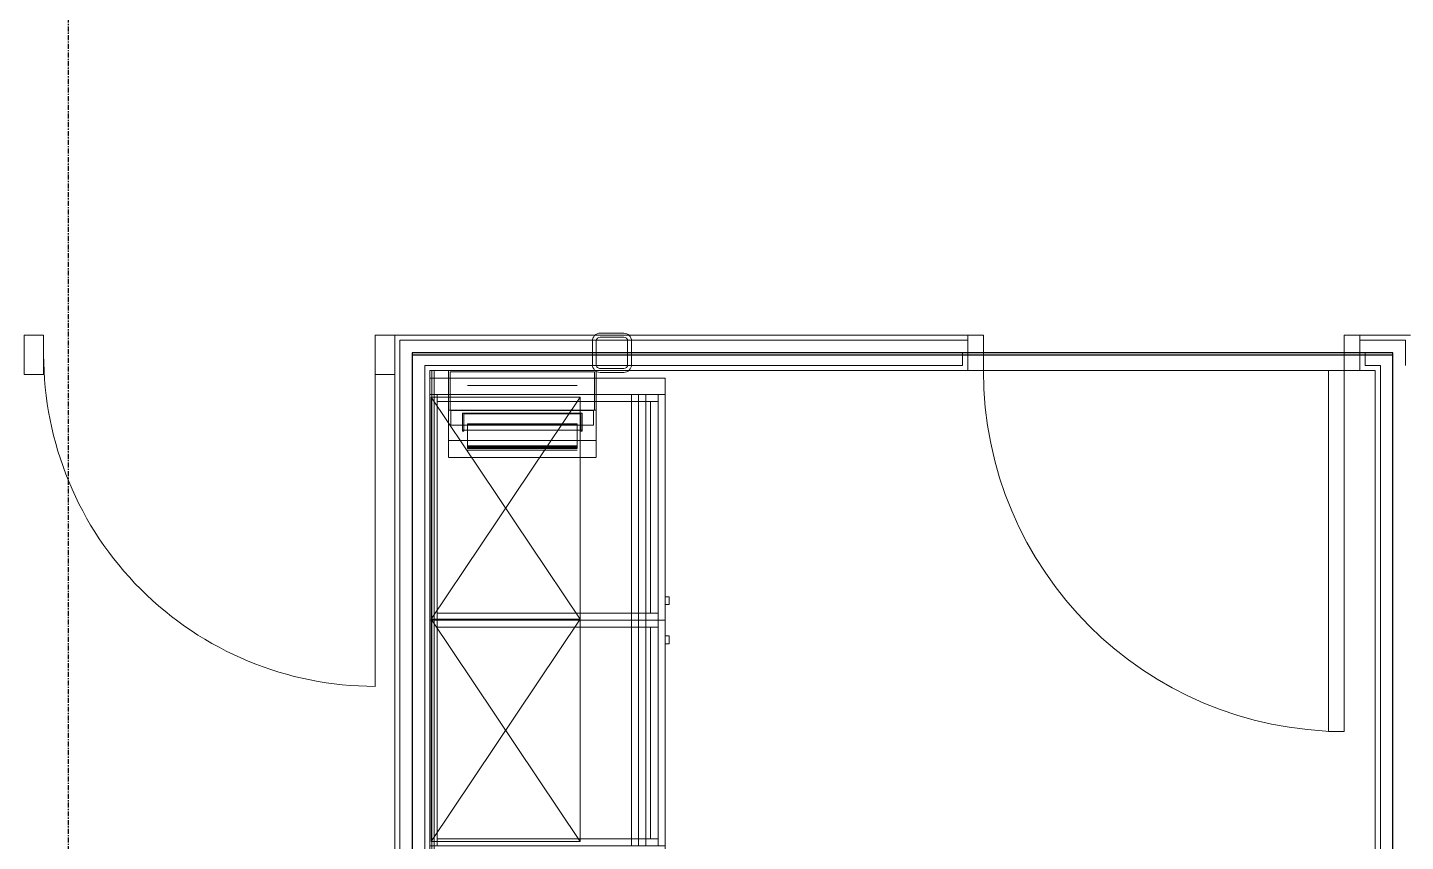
# Model space of a CAD drawing. Header units: millimetres. Extents: x -637480 to 299894, y -125373 to 39000.
# Drawn here: x 242584 to 246097, y 5801 to 7875 of the extents above; entities that cross this region are included whole.
import ezdxf

# ---------------------------------------------------------------- set-up
doc = ezdxf.new("R2010")
doc.units = ezdxf.units.MM
doc.linetypes.add('Xref building Toll$0$Grid Line', pattern=[22.225, 12.7, -3.175, 3.175, -3.175])
for name, color, linetype, lineweight in [('AM_BOR', 4, 'Continuous', 25), ('Xref building Toll$0$A-DOOR', 31, 'Continuous', 9), ('Xref building Toll$0$A-DOOR-HDLN', 31, 'Continuous', 9), ('Xref building Toll$0$A-FLOR', 192, 'Continuous', 25), ('Xref building Toll$0$A-GENM', 13, 'Continuous', 9), ('Xref building Toll$0$A-GLAZ-CWMG', 51, 'Continuous', 9), ('Xref building Toll$0$A-WALL', 113, 'Continuous', 9), ('Xref building Toll$0$I-FURN', 30, 'Continuous', 9), ('Xref building Toll$0$I-FURN-HDLN', 30, 'Continuous', 9), ('Xref building Toll$0$S-COLS', 52, 'Continuous', 9)]:
    doc.layers.add(name, color=color, linetype=linetype, lineweight=lineweight)
doc.layers.add('Xref building Toll$0$S-GRID', color=8, linetype='Continuous')

# ---------------------------------------------------------------- blocks, each defined once
blk = doc.blocks.new('Xref building Toll$0$Toll Grids')
at = {"layer": 'Xref building Toll$0$S-GRID', "linetype": 'Xref building Toll$0$Grid Line'}
blk.add_line((242688, -125373.3), (242688, 36031.5), dxfattribs=at)
blk = doc.blocks.new('Xref building Toll$0$IVS-FURNITURE-Table Cabinet Frame1 - D600 H900 THK18_18 2-1902102-MASTER GROUND FLOOR')
at = {"layer": 'Xref building Toll$0$I-FURN'}
for p, q in [((2079.1, 600), (-2079.1, 600)), ((-2079.1, 600), (-2079.1, 600)), ((-2079.1, 600), (2079.1, 600)), ((-2079.1, 600), (-2079.1, 0)), ((-2079.1, 600), (-2079.1, 0)), ((2079.1, 0), (-2079.1, 0)), ((-2079.1, 0), (-2079.1, 0)), ((-2079.1, 0), (2079.1, 0))]:
    blk.add_line(p, q, dxfattribs=at)
blk = doc.blocks.new('Xref building Toll$0$IVS-FURNITURE-Table Cabinet 2 Adjustable Shelf-No Table Top _ Back Panel-Rectangle Handle - W575 D600 H900-704863-MASTER GROUND FLOOR')
at = {"layer": 'Xref building Toll$0$I-FURN'}
for p, q in [((287.5, 0), (-287.5, 0)), ((-287.5, 0), (-287.5, -18)), ((-287.5, -18), (-287.5, 0)), ((-287.5, 0), (287.5, 0)), ((-287.5, 0), (-287.5, 0)), ((287.5, 0), (-287.5, 0)), ((-287.5, 0), (-287.5, -582)), ((-287.5, -582), (-287.5, 0)), ((-287.5, 0), (287.5, 0)), ((-287.5, 0), (-287.5, 0)), ((287.5, -18), (287.5, 0)), ((287.5, 0), (287.5, -18)), ((287.5, 0), (287.5, 0)), ((287.5, -582), (287.5, 0)), ((287.5, 0), (287.5, -582)), ((287.5, 0), (287.5, 0)), ((-287.5, -18), (287.5, -18)), ((287.5, -18), (-287.5, -18)), ((-287.5, -18), (-287.5, -18)), ((269.5, -18), (-269.5, -18)), ((-269.5, -18), (-269.5, -562)), ((-269.5, -562), (-269.5, -18)), ((-269.5, -18), (269.5, -18)), ((-269.5, -18), (-269.5, -18)), ((269.5, -18), (-269.5, -18)), ((-269.5, -18), (-269.5, -562)), ((-269.5, -562), (-269.5, -18)), ((-269.5, -18), (269.5, -18)), ((-269.5, -18), (-269.5, -18)), ((269.5, -18), (-269.5, -18)), ((-269.5, -18), (-269.5, -18)), ((-269.5, -18), (269.5, -18)), ((-269.5, -582), (-269.5, -18)), ((-269.5, -582), (-269.5, -18)), ((269.5, -562), (269.5, -18)), ((269.5, -18), (269.5, -562)), ((269.5, -18), (269.5, -18)), ((269.5, -562), (269.5, -18)), ((269.5, -18), (269.5, -562)), ((269.5, -18), (269.5, -18)), ((269.5, -18), (269.5, -18)), ((269.5, -18), (269.5, -582)), ((269.5, -582), (269.5, -18)), ((287.5, -18), (287.5, -18)), ((287.5, -514), (-287.5, -514)), ((-287.5, -514), (-287.5, -532)), ((-287.5, -532), (-287.5, -514)), ((-287.5, -514), (287.5, -514)), ((-287.5, -514), (-287.5, -514)), ((287.5, -532), (287.5, -514)), ((287.5, -514), (287.5, -532)), ((287.5, -514), (287.5, -514)), ((-287.5, -532), (287.5, -532)), ((287.5, -532), (-287.5, -532)), ((-287.5, -532), (-287.5, -532)), ((287.5, -532), (-287.5, -532)), ((-287.5, -532), (-287.5, -550)), ((-287.5, -550), (-287.5, -532)), ((-287.5, -532), (287.5, -532)), ((-287.5, -532), (-287.5, -532)), ((-287.5, -550), (287.5, -550)), ((287.5, -550), (-287.5, -550)), ((-287.5, -550), (-287.5, -550)), ((-269.5, -562), (269.5, -562)), ((269.5, -562), (-269.5, -562)), ((-269.5, -562), (-269.5, -562)), ((-269.5, -562), (269.5, -562)), ((269.5, -562), (-269.5, -562)), ((-269.5, -562), (-269.5, -562)), ((269.5, -562), (269.5, -562)), ((269.5, -562), (269.5, -562)), ((287.5, -532), (287.5, -532)), ((287.5, -550), (287.5, -532)), ((287.5, -532), (287.5, -550)), ((287.5, -532), (287.5, -532)), ((287.5, -550), (287.5, -550)), ((-287.5, -582), (287.5, -582)), ((287.5, -582), (-287.5, -582)), ((-287.5, -582), (-287.5, -582)), ((287.5, -582), (-287.5, -582)), ((-287.5, -582), (-287.5, -582)), ((-287.5, -582), (287.5, -582)), ((-287.5, -582), (-287.5, -600)), ((-287.5, -582), (-287.5, -600)), ((-269.5, -582), (269.5, -582)), ((269.5, -582), (-269.5, -582)), ((-269.5, -582), (-269.5, -582)), ((269.5, -582), (269.5, -582)), ((287.5, -582), (287.5, -582)), ((287.5, -582), (287.5, -582)), ((287.5, -600), (287.5, -582)), ((287.5, -582), (287.5, -600)), ((287.5, -600), (-287.5, -600)), ((-287.5, -600), (-287.5, -600)), ((-287.5, -600), (287.5, -600)), ((247.5, -600), (227.5, -600)), ((227.5, -600), (227.5, -600)), ((227.5, -600), (247.5, -600)), ((227.5, -600), (227.5, -610)), ((227.5, -600), (227.5, -610)), ((247.5, -610), (227.5, -610)), ((227.5, -610), (227.5, -610)), ((227.5, -610), (247.5, -610)), ((247.5, -600), (247.5, -600)), ((247.5, -610), (247.5, -600)), ((247.5, -600), (247.5, -610)), ((247.5, -610), (247.5, -610)), ((287.5, -600), (287.5, -600))]:
    blk.add_line(p, q, dxfattribs=at)
blk = doc.blocks.new('Xref building Toll$0$IVS-FURNITURE-Hung Cabinet 2 Adjustable Shelves - D380 W566 H900 A 2-744014-MASTER GROUND FLOOR')
at = {"layer": 'Xref building Toll$0$I-FURN-HDLN'}
for p, q in [((-283, 380), (283, 0)), ((-283, 0), (283, 380)), ((283, 380), (-283, 380)), ((-283, 380), (-283, 0)), ((283, 0), (283, 380)), ((-283, 0), (283, 0))]:
    blk.add_line(p, q, dxfattribs=at)
blk = doc.blocks.new('Xref building Toll$0$IVS-FURNITURE-Table Cabinet 2 Adjustable Shelf-No Table Top _ Back Panel-Rectangle Handle - W575 D600 H900-1108473-MASTER GROUND FLOOR')
at = {"layer": 'Xref building Toll$0$I-FURN'}
for p, q in [((287.5, 600), (-287.5, 600)), ((-287.5, 600), (-287.5, 600)), ((-287.5, 600), (287.5, 600)), ((-287.5, 600), (-287.5, 582)), ((-287.5, 600), (-287.5, 582)), ((247.5, 610), (227.5, 610)), ((227.5, 610), (227.5, 610)), ((227.5, 610), (247.5, 610)), ((227.5, 610), (227.5, 600)), ((227.5, 610), (227.5, 600)), ((247.5, 600), (227.5, 600)), ((227.5, 600), (227.5, 600)), ((227.5, 600), (247.5, 600)), ((247.5, 610), (247.5, 610)), ((247.5, 600), (247.5, 610)), ((247.5, 610), (247.5, 600)), ((247.5, 600), (247.5, 600)), ((287.5, 600), (287.5, 600)), ((287.5, 582), (287.5, 600)), ((287.5, 600), (287.5, 582)), ((287.5, 582), (-287.5, 582)), ((-287.5, 582), (-287.5, 0)), ((-287.5, 0), (-287.5, 582)), ((-287.5, 582), (287.5, 582)), ((-287.5, 582), (-287.5, 582)), ((287.5, 582), (-287.5, 582)), ((-287.5, 582), (-287.5, 582)), ((-287.5, 582), (287.5, 582)), ((-269.5, 582), (-269.5, 582)), ((-269.5, 582), (269.5, 582)), ((269.5, 582), (-269.5, 582)), ((-269.5, 18), (-269.5, 582)), ((-269.5, 18), (-269.5, 582)), ((269.5, 582), (269.5, 582)), ((269.5, 582), (269.5, 18)), ((269.5, 18), (269.5, 582)), ((287.5, 0), (287.5, 582)), ((287.5, 582), (287.5, 0)), ((287.5, 582), (287.5, 582)), ((287.5, 582), (287.5, 582)), ((287.5, 550), (-287.5, 550)), ((-287.5, 550), (-287.5, 532)), ((-287.5, 532), (-287.5, 550)), ((-287.5, 550), (287.5, 550)), ((-287.5, 550), (-287.5, 550)), ((287.5, 532), (-287.5, 532)), ((-287.5, 532), (-287.5, 514)), ((-287.5, 514), (-287.5, 532)), ((-287.5, 532), (287.5, 532)), ((-287.5, 532), (-287.5, 532)), ((-287.5, 532), (287.5, 532)), ((287.5, 532), (-287.5, 532)), ((-287.5, 532), (-287.5, 532)), ((269.5, 562), (-269.5, 562)), ((-269.5, 562), (-269.5, 18)), ((-269.5, 18), (-269.5, 562)), ((-269.5, 562), (269.5, 562)), ((-269.5, 562), (-269.5, 562)), ((269.5, 562), (-269.5, 562)), ((-269.5, 562), (-269.5, 18)), ((-269.5, 18), (-269.5, 562)), ((-269.5, 562), (269.5, 562)), ((-269.5, 562), (-269.5, 562)), ((269.5, 18), (269.5, 562)), ((269.5, 562), (269.5, 18)), ((269.5, 562), (269.5, 562)), ((269.5, 18), (269.5, 562)), ((269.5, 562), (269.5, 18)), ((269.5, 562), (269.5, 562)), ((287.5, 532), (287.5, 550)), ((287.5, 550), (287.5, 532)), ((287.5, 550), (287.5, 550)), ((287.5, 514), (287.5, 532)), ((287.5, 532), (287.5, 514)), ((287.5, 532), (287.5, 532)), ((287.5, 532), (287.5, 532)), ((-287.5, 514), (287.5, 514)), ((287.5, 514), (-287.5, 514)), ((-287.5, 514), (-287.5, 514)), ((287.5, 514), (287.5, 514)), ((287.5, 18), (-287.5, 18)), ((-287.5, 18), (-287.5, 0)), ((-287.5, 0), (-287.5, 18)), ((-287.5, 18), (287.5, 18)), ((-287.5, 18), (-287.5, 18)), ((-287.5, 0), (287.5, 0)), ((287.5, 0), (-287.5, 0)), ((-287.5, 0), (-287.5, 0)), ((-287.5, 0), (287.5, 0)), ((287.5, 0), (-287.5, 0)), ((-287.5, 0), (-287.5, 0)), ((-269.5, 18), (269.5, 18)), ((269.5, 18), (-269.5, 18)), ((-269.5, 18), (-269.5, 18)), ((-269.5, 18), (269.5, 18)), ((269.5, 18), (-269.5, 18)), ((-269.5, 18), (-269.5, 18)), ((269.5, 18), (-269.5, 18)), ((-269.5, 18), (-269.5, 18)), ((-269.5, 18), (269.5, 18)), ((269.5, 18), (269.5, 18)), ((269.5, 18), (269.5, 18)), ((269.5, 18), (269.5, 18)), ((287.5, 0), (287.5, 18)), ((287.5, 18), (287.5, 0)), ((287.5, 18), (287.5, 18)), ((287.5, 0), (287.5, 0)), ((287.5, 0), (287.5, 0))]:
    blk.add_line(p, q, dxfattribs=at)
blk = doc.blocks.new('Xref building Toll$0$SHS-Square Hollow Section-Column - 100x100SHS-V215-MASTER GROUND FLOOR')
at = {"layer": 'Xref building Toll$0$S-COLS', "lineweight": 18}
for p, q in [((-30, 50), (30, 50)), ((30, 40), (-30, 40)), ((-50, -30), (-50, 30)), ((-40, 30), (-40, -30)), ((40, -30), (40, 30)), ((50, 30), (50, -30)), ((-30, -40), (30, -40)), ((30, -50), (-30, -50))]:
    blk.add_line(p, q, dxfattribs=at)
for centre, radius, start, end in [((-30, 30), 20, 90, 180), ((-30, 30), 10, 90, 180), ((30, 30), 20, 0, 90), ((30, 30), 10, 360, 90), ((-30, -30), 20, 180, 270), ((-30, -30), 10, 180, 270), ((30, -30), 10, 270, 360), ((30, -30), 20, 270, 0)]:
    blk.add_arc(centre, radius, start, end, dxfattribs=at)
blk = doc.blocks.new('Xref building Toll$0$Enmotion_Paper_Towel_Dispenser_14358 - Enmotion_Paper_Towel_Dispenser_14358-2119212-MASTER GROUND FLOOR')
at = {"layer": 'Xref building Toll$0$A-GENM'}
for p, q in [((188, 266.4), (-188, 266.4)), ((139.7, 248.3), (-139.7, 248.3)), ((-188, 223.2), (-188, 211.8)), ((-188, 223.2), (188, 223.2)), ((-188, 211.8), (-188, 146)), ((-139.7, 237.3), (-139.7, 243.9)), ((-139.7, 243.9), (139.7, 243.9)), ((-139.7, 242.3), (-139.7, 239.4)), ((-139.7, 242.3), (139.7, 242.3)), ((139.7, 240.1), (-139.7, 240.1)), ((-139.7, 240.1), (-139.7, 238.5)), ((-139.7, 240.1), (139.7, 240.1)), ((-139.7, 239.4), (-139.7, 237.3)), ((-139.7, 239.4), (139.7, 239.4)), ((-139.7, 238.5), (139.7, 238.5)), ((139.7, 237.3), (-139.7, 237.3)), ((139.7, 243.9), (139.7, 237.3)), ((139.7, 239.4), (139.7, 242.3)), ((139.7, 238.5), (139.7, 240.1)), ((139.7, 237.3), (139.7, 239.4)), ((188, 211.8), (188, 223.2)), ((188, 146), (188, 211.8)), ((182.5, 184.8), (-181.6, 184.8)), ((-181.6, 146.7), (-181.6, 184.8)), ((-181.6, 184.8), (-181.6, 146.7)), ((-149.2, 199.5), (-152.4, 199.5)), ((-152.4, 153.7), (-152.4, 199.3)), ((-152.4, 199.3), (-152.4, 196.8)), ((-152.4, 199.3), (-149.2, 199.3)), ((-152.4, 196.8), (-152.4, 153.7)), ((-152.4, 196.8), (152.4, 196.8)), ((-149.2, 199.3), (-149.2, 197.3)), ((-149.2, 155.2), (-149.2, 199.3)), ((-149.2, 197.3), (149.2, 197.3)), ((-149.2, 155.2), (-149.2, 197.3)), ((-139.7, 182.8), (139.7, 182.8)), ((-139.7, 181.2), (139.7, 181.2)), ((152.4, 199.5), (149.2, 199.5)), ((149.2, 197.3), (149.2, 199.3)), ((149.2, 199.3), (152.4, 199.3)), ((149.2, 199.3), (149.2, 155.2)), ((149.2, 197.3), (149.2, 155.2)), ((152.4, 196.8), (152.4, 199.3)), ((152.4, 199.3), (152.4, 153.7)), ((152.4, 153.7), (152.4, 196.8)), ((182.5, 146.7), (182.5, 184.8)), ((182.5, 184.8), (182.5, 146.7)), ((-188, 146), (-188, 146)), ((-188, 146), (-188, 45)), ((-188, 45), (-188, 146)), ((188, 146), (-188, 146)), ((-188, 146), (188, 146)), ((-188, 146), (-188, 146)), ((188, 146), (-188, 146)), ((-188, 146), (188, 146)), ((184.2, 146), (-184.1, 146)), ((-184.1, 146), (-184.1, 146)), ((-184.1, 146), (-184.1, 146)), ((-184.1, 146), (184.2, 146)), ((-184.1, 48.2), (-184.1, 146)), ((-184.1, 146), (-184.1, 48.2)), ((-181.6, 146.7), (182.5, 146.7)), ((152.4, 153.7), (-152.4, 153.7)), ((149.2, 155.2), (-149.2, 155.2)), ((184.2, 146), (184.2, 146)), ((184.2, 146), (184.2, 146)), ((184.2, 48.2), (184.2, 146)), ((184.2, 146), (184.2, 48.2)), ((188, 146), (188, 45)), ((188, 45), (188, 146)), ((188, 146), (188, 146)), ((188, 146), (188, 146)), ((-139.7, 83.2), (139.7, 83.2)), ((-188, 45), (-188, 45)), ((-188, 45), (188, 45)), ((-188, 45), (188, 45)), ((-184.1, 48.2), (-184.1, 48.2)), ((-184.1, 48.2), (184.2, 48.2)), ((184.2, 48.2), (-184.1, 48.2)), ((184.2, 48.2), (184.2, 48.2)), ((188, 45), (188, 45))]:
    blk.add_line(p, q, dxfattribs=at)
for points, knots in [([(-188, 146), (-188, 173.5), (-188, 223.3), (-188, 256.8), (-188, 271.9), (-188, 252.4), (-188, 231.6), (-188, 223.2)], [-1.101839, -1.101839, -1.101839, -1.101839, -0.955797, -0.755895, -0.557555, -0.305616, 0, 0, 0, 0]), ([(188, 223.2), (188, 231.6), (188, 252.4), (188, 271.9), (188, 256.8), (188, 223.3), (188, 173.5), (188, 146)], [0, 0, 0, 0, 0.305616, 0.557555, 0.755895, 0.955797, 1.101839, 1.101839, 1.101839, 1.101839]), ([(-139.7, 243.9), (-139.7, 223.1), (-139.7, 201.2), (-139.7, 194), (-139.7, 182.3), (-139.7, 182.3), (-139.7, 190), (-139.7, 209.4), (-139.7, 231), (-139.7, 240.1), (-139.7, 240.1)], [-1.260979, -1.260979, -1.260979, -1.260979, -1.079892, -0.913213, -0.748802, -0.597274, -0.494716, -0.41326, -0.222367, 0, 0, 0, 0]), ([(-139.7, 238.5), (-139.7, 238.5), (-139.7, 237.6), (-139.7, 234.5), (-139.7, 231), (-139.7, 228.5), (-139.7, 226.3), (-139.7, 224), (-139.7, 220.9), (-139.7, 216.9), (-139.7, 212.8), (-139.7, 208.4), (-139.7, 203.6), (-139.7, 199.2), (-139.7, 195.7), (-139.7, 193.2), (-139.7, 190.9), (-139.7, 188.2), (-139.7, 185.7), (-139.7, 183.6), (-139.7, 182.1), (-139.7, 181.3), (-139.7, 181.1), (-139.7, 181.5), (-139.7, 182.5), (-139.7, 183.9), (-139.7, 185.8), (-139.7, 187.8), (-139.7, 190), (-139.7, 192), (-139.7, 193.8), (-139.7, 195.8), (-139.7, 198), (-139.7, 200.9), (-139.7, 204.5), (-139.7, 209.2), (-139.7, 215.1), (-139.7, 222.4), (-139.7, 231.3), (-139.7, 238.4), (-139.7, 242.3)], [0, 0, 0, 0, 0.068161, 0.136322, 0.170403, 0.204483, 0.221523, 0.238564, 0.272644, 0.306725, 0.340805, 0.374886, 0.408966, 0.443047, 0.460087, 0.477127, 0.494168, 0.511208, 0.545288, 0.579369, 0.613449, 0.64753, 0.68161, 0.715691, 0.749771, 0.783852, 0.817932, 0.852013, 0.886093, 0.920174, 0.954255, 0.988335, 1.022416, 1.056496, 1.090577, 1.124657, 1.158738, 1.192818, 1.226899, 1.260979, 1.260979, 1.260979, 1.260979]), ([(139.7, 240.1), (139.7, 240.1), (139.7, 231), (139.7, 209.4), (139.7, 190), (139.7, 182.3), (139.7, 182.3), (139.7, 194), (139.7, 201.2), (139.7, 223.1), (139.7, 243.9)], [0, 0, 0, 0, 0.222367, 0.41326, 0.494716, 0.597274, 0.748802, 0.913213, 1.079892, 1.260979, 1.260979, 1.260979, 1.260979]), ([(139.7, 242.3), (139.7, 238.4), (139.7, 231.3), (139.7, 222.4), (139.7, 215.1), (139.7, 209.2), (139.7, 204.5), (139.7, 200.9), (139.7, 198), (139.7, 195.8), (139.7, 193.8), (139.7, 192), (139.7, 190), (139.7, 187.8), (139.7, 185.8), (139.7, 183.9), (139.7, 182.5), (139.7, 181.5), (139.7, 181.1), (139.7, 181.3), (139.7, 182.1), (139.7, 183.6), (139.7, 185.7), (139.7, 188.2), (139.7, 190.9), (139.7, 193.2), (139.7, 195.7), (139.7, 199.2), (139.7, 203.6), (139.7, 208.4), (139.7, 212.8), (139.7, 216.9), (139.7, 220.9), (139.7, 224), (139.7, 226.3), (139.7, 228.5), (139.7, 231), (139.7, 234.5), (139.7, 237.6), (139.7, 238.5), (139.7, 238.5)], [-1.260979, -1.260979, -1.260979, -1.260979, -1.226899, -1.192818, -1.158738, -1.124657, -1.090577, -1.056496, -1.022416, -0.988335, -0.954255, -0.920174, -0.886093, -0.852013, -0.817932, -0.783852, -0.749771, -0.715691, -0.68161, -0.64753, -0.613449, -0.579369, -0.545288, -0.511208, -0.494168, -0.477127, -0.460087, -0.443047, -0.408966, -0.374886, -0.340805, -0.306725, -0.272644, -0.238564, -0.221523, -0.204483, -0.170403, -0.136322, -0.068161, 0, 0, 0, 0])]:
    blk.add_open_spline(points, degree=3, knots=knots, dxfattribs=at)
blk = doc.blocks.new('Xref building Toll$0$DOOR_CWall_SGlass 01 - DOOR_CWall_SGlass 01-2170821-MASTER GROUND FLOOR')
at = {"layer": 'Xref building Toll$0$A-DOOR'}
blk.add_line((-422.5, 0), (-422.5, 845), dxfattribs=at)
blk.add_arc((-422.5, 0), 845, 360, 90, dxfattribs=at)
blk = doc.blocks.new('Xref building Toll$0$Rectangular Mullion - _SBA 50 x 100mm Office-2170822-MASTER GROUND FLOOR')
at = {"layer": 'Xref building Toll$0$A-GLAZ-CWMG', "lineweight": 18}
for p, q in [((0, 50), (-50, 50)), ((-50, 50), (-50, -50)), ((0, -50), (0, 50)), ((-50, -50), (0, -50))]:
    blk.add_line(p, q, dxfattribs=at)
at = {"layer": 'Xref building Toll$0$A-GLAZ-CWMG'}
for p, q in [((-50, 50), (-50, 50)), ((0, 50), (0, 50)), ((-50, -50), (-50, -50)), ((0, -50), (0, -50))]:
    blk.add_line(p, q, dxfattribs=at)
blk = doc.blocks.new('Xref building Toll$0$Rectangular Mullion - _SBA 50 x 100mm Office-1195857-MASTER GROUND FLOOR')
at = {"layer": 'Xref building Toll$0$A-GLAZ-CWMG', "lineweight": 18}
for p, q in [((-25, 50), (25, 50)), ((-25, -50), (-25, 50)), ((25, 50), (25, -50)), ((25, -50), (-25, -50))]:
    blk.add_line(p, q, dxfattribs=at)
at = {"layer": 'Xref building Toll$0$A-GLAZ-CWMG'}
for p, q in [((-25, 50), (-25, 50)), ((25, 50), (25, 50)), ((-25, -50), (-25, -50)), ((25, -50), (25, -50))]:
    blk.add_line(p, q, dxfattribs=at)
blk = doc.blocks.new('Xref building Toll$0$_SBA 1SWING SPDoor 01a - 920W x 2700H AD-2240342-MASTER GROUND FLOOR')
at = {"layer": 'Xref building Toll$0$A-DOOR'}
for p, q in [((-500, -45), (-500, 45)), ((-460, 45), (-500, 45)), ((-500, 45), (-500, 45)), ((-460, 45), (-500, 45)), ((-500, 45), (-500, -45)), ((-460, 45), (-460, 45)), ((-460, 45), (-460, -45)), ((-460, -45), (-460, 45)), ((460, 45), (500, 45)), ((460, -45), (460, 45)), ((460, 45), (460, 45)), ((500, 45), (460, 45)), ((460, 45), (460, -45)), ((500, 45), (500, -45)), ((500, 45), (500, 45)), ((500, -45), (500, 45)), ((-500, -45), (-500, -45)), ((-500, -45), (-460, -45)), ((-500, -45), (-460, -45)), ((-460, -45), (-460, -45)), ((420, -45), (420, -965)), ((460, -45), (420, -45)), ((460, -965), (460, -45)), ((500, -45), (460, -45)), ((460, -45), (460, -45)), ((460, -45), (500, -45)), ((500, -45), (500, -45)), ((460, -965), (420, -965))]:
    blk.add_line(p, q, dxfattribs=at)
blk.add_arc((460, -45), 920, 180, 270, dxfattribs=at)
at = {"layer": 'Xref building Toll$0$A-DOOR-HDLN'}
blk.add_line((-460, -45), (460, -45), dxfattribs=at)
blk = doc.blocks.new('Xref building Toll')
at = {"layer": 'Xref building Toll$0$A-FLOR'}
for p, q in [((246065, 7046.5), (243565, 7046.5)), ((243565, 7046.5), (243565, 0)), ((243565, 7041.5), (246065, 7041.5)), ((246065, 0), (246065, 7046.5))]:
    blk.add_line(p, q, dxfattribs=at)
at = {"layer": 'Xref building Toll$0$A-WALL', "lineweight": 18}
for p, q in [((243520, 7091.5), (243520, 1480)), ((244981, 7091.5), (243520, 7091.5)), ((244981, 7001.5), (244981, 7091.5)), ((246110, 7091.5), (245981, 7091.5)), ((245981, 7091.5), (245981, 7001.5)), ((243610, 1480), (243610, 7001.5)), ((243610, 7001.5), (244981, 7001.5)), ((245981, 7001.5), (246020, 7001.5)), ((246020, 7001.5), (246020, 1480))]:
    blk.add_line(p, q, dxfattribs=at)
at = {"layer": 'Xref building Toll$0$A-WALL'}
for p, q in [((243533, 1480), (243533, 7078.5)), ((243533, 7078.5), (244981, 7078.5)), ((245981, 7078.5), (246097, 7078.5)), ((246097, 7014.5), (246097, 7078.5)), ((244968, 7014.5), (244968, 7046.5)), ((245994, 7046.5), (245994, 7014.5)), ((243597, 1493), (243597, 7014.5)), ((243597, 7014.5), (244968, 7014.5)), ((243615, 7001.5), (243615, 2823.3)), ((243621, 7001.5), (243621, 2823.3)), ((245994, 7014.5), (246033, 7014.5)), ((246033, 1480), (246033, 7014.5))]:
    blk.add_line(p, q, dxfattribs=at)
blk.add_blockref('Xref building Toll$0$Toll Grids', (0, 0))
at = {"layer": 'Xref building Toll$0$A-DOOR'}
blk.add_blockref('Xref building Toll$0$_SBA 1SWING SPDoor 01a - 920W x 2700H AD-2240342-MASTER GROUND FLOOR', (245481, 7046.5), dxfattribs=at)
at = {"layer": 'Xref building Toll$0$A-DOOR', "rotation": 180}
blk.add_blockref('Xref building Toll$0$DOOR_CWall_SGlass 01 - DOOR_CWall_SGlass 01-2170821-MASTER GROUND FLOOR', (243047.5, 7041.5), dxfattribs=at)
at = {"layer": 'Xref building Toll$0$A-GENM', "rotation": 180}
blk.add_blockref('Xref building Toll$0$Enmotion_Paper_Towel_Dispenser_14358 - Enmotion_Paper_Towel_Dispenser_14358-2119212-MASTER GROUND FLOOR', (243845.5, 7046.5), dxfattribs=at)
at = {"layer": 'Xref building Toll$0$A-GLAZ-CWMG', "extrusion": (0, 0, -1)}
blk.add_blockref('Xref building Toll$0$Rectangular Mullion - _SBA 50 x 100mm Office-1195857-MASTER GROUND FLOOR', (-242600, 7041.5), dxfattribs=at)
at = {"layer": 'Xref building Toll$0$A-GLAZ-CWMG'}
blk.add_blockref('Xref building Toll$0$Rectangular Mullion - _SBA 50 x 100mm Office-2170822-MASTER GROUND FLOOR', (243520, 7041.5), dxfattribs=at)
at = {"layer": 'Xref building Toll$0$I-FURN'}
for name, p, rotation in [('Xref building Toll$0$IVS-FURNITURE-Table Cabinet Frame1 - D600 H900 THK18_18 2-1902102-MASTER GROUND FLOOR', (243610, 4902.5), 270.0000000000005), ('Xref building Toll$0$IVS-FURNITURE-Table Cabinet 2 Adjustable Shelf-No Table Top _ Back Panel-Rectangle Handle - W575 D600 H900-1108473-MASTER GROUND FLOOR', (243610, 6652.5), 269.9999999999999), ('Xref building Toll$0$IVS-FURNITURE-Hung Cabinet 2 Adjustable Shelves - D380 W566 H900 A 2-744014-MASTER GROUND FLOOR', (243612.7, 6650.3), 270), ('Xref building Toll$0$IVS-FURNITURE-Table Cabinet 2 Adjustable Shelf-No Table Top _ Back Panel-Rectangle Handle - W575 D600 H900-704863-MASTER GROUND FLOOR', (243610, 6077.5), 89.99999999999991), ('Xref building Toll$0$IVS-FURNITURE-Hung Cabinet 2 Adjustable Shelves - D380 W566 H900 A 2-744014-MASTER GROUND FLOOR', (243612.7, 6084.3), 270)]:
    blk.add_blockref(name, p, dxfattribs=dict(at, rotation=rotation))
at = {"layer": 'Xref building Toll$0$S-COLS', "rotation": 180}
blk.add_blockref('Xref building Toll$0$SHS-Square Hollow Section-Column - 100x100SHS-V215-MASTER GROUND FLOOR', (244074, 7046.5), dxfattribs=at)

msp = doc.modelspace()

# ---------------------------------------------------------------- block references
at = {"layer": 'AM_BOR'}
msp.add_blockref('Xref building Toll', (0, 0), dxfattribs=at)

doc.saveas('drawing.dxf')
